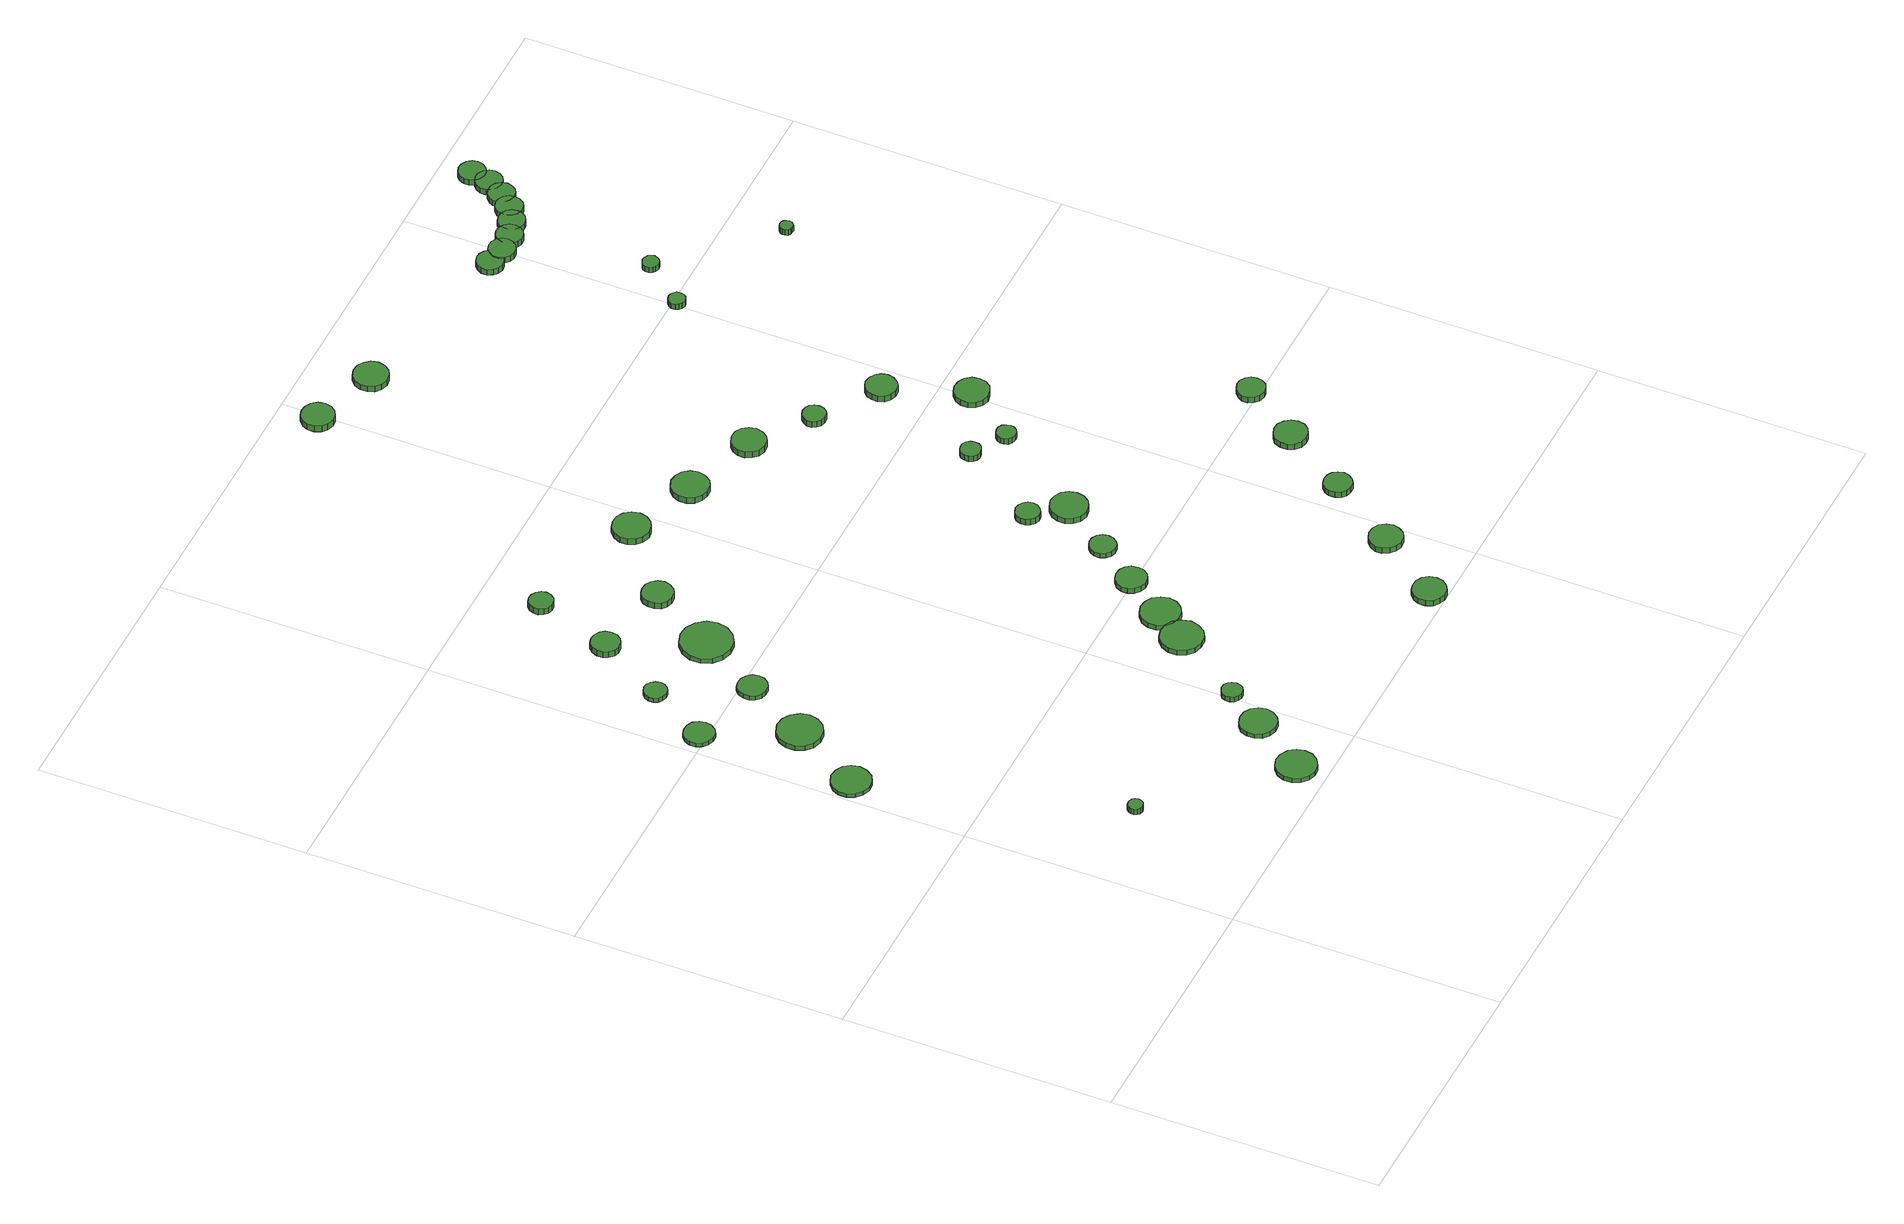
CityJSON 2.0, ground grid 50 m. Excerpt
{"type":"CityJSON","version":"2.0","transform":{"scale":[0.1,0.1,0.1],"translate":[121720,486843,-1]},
"CityObjects":{
"tree1":{"type":"SolitaryVegetationObject","geometry":[{"type":"MultiSurface","lod":"1","boundaries":[[[0,1,2,3,4,5,6,7,8,9,10,11,12,13,14]],[[15,16,17,18,19,20,21,22,23,24,25,26,27,28,29]],[[0,29,28,1]],[[1,28,27,2]],[[2,27,26,3]],[[3,26,25,4]],[[4,25,24,5]],[[5,24,23,6]],[[6,23,22,7]],[[7,22,21,8]],[[8,21,20,9]],[[9,20,19,10]],[[10,19,18,11]],[[11,18,17,12]],[[12,17,16,13]],[[13,16,15,14]],[[14,15,29,0]]]}]},
"tree2":{"type":"SolitaryVegetationObject","geometry":[{"type":"MultiSurface","lod":"1","boundaries":[[[30,31,32,33,34,35,36,37,38,39,40,41,42,43,44]],[[45,46,47,48,49,50,51,52,53,54,55,56,57,58,59]],[[30,59,58,31]],[[31,58,57,32]],[[32,57,56,33]],[[33,56,55,34]],[[34,55,54,35]],[[35,54,53,36]],[[36,53,52,37]],[[37,52,51,38]],[[38,51,50,39]],[[39,50,49,40]],[[40,49,48,41]],[[41,48,47,42]],[[42,47,46,43]],[[43,46,45,44]],[[44,45,59,30]]]}]},
"tree3":{"type":"SolitaryVegetationObject","geometry":[{"type":"MultiSurface","lod":"1","boundaries":[[[60,61,62,63,64,65,66,67,68,69,70,71,72,73,74]],[[75,76,77,78,79,80,81,82,83,84,85,86,87,88,89]],[[60,89,88,61]],[[61,88,87,62]],[[62,87,86,63]],[[63,86,85,64]],[[64,85,84,65]],[[65,84,83,66]],[[66,83,82,67]],[[67,82,81,68]],[[68,81,80,69]],[[69,80,79,70]],[[70,79,78,71]],[[71,78,77,72]],[[72,77,76,73]],[[73,76,75,74]],[[74,75,89,60]]]}]},
"tree4":{"type":"SolitaryVegetationObject","geometry":[{"type":"MultiSurface","lod":"1","boundaries":[[[90,91,92,93,94,95,96,97,98,99,100,101,102,103,104]],[[105,106,107,108,109,110,111,112,113,114,115,116,117,118,119]],[[90,119,118,91]],[[91,118,117,92]],[[92,117,116,93]],[[93,116,115,94]],[[94,115,114,95]],[[95,114,113,96]],[[96,113,112,97]],[[97,112,111,98]],[[98,111,110,99]],[[99,110,109,100]],[[100,109,108,101]],[[101,108,107,102]],[[102,107,106,103]],[[103,106,105,104]],[[104,105,119,90]]]}]},
"tree5":{"type":"SolitaryVegetationObject","geometry":[{"type":"MultiSurface","lod":"1","boundaries":[[[120,121,122,123,124,125,126,127,128,129,130,131,132,133,134]],[[135,136,137,138,139,140,141,142,143,144,145,146,147,148,149]],[[120,149,148,121]],[[121,148,147,122]],[[122,147,146,123]],[[123,146,145,124]],[[124,145,144,125]],[[125,144,143,126]],[[126,143,142,127]],[[127,142,141,128]],[[128,141,140,129]],[[129,140,139,130]],[[130,139,138,131]],[[131,138,137,132]],[[132,137,136,133]],[[133,136,135,134]],[[134,135,149,120]]]}]},
"tree6":{"type":"SolitaryVegetationObject","geometry":[{"type":"MultiSurface","lod":"1","boundaries":[[[150,151,152,153,154,155,156,157,158,159,160,161,162,163,164]],[[165,166,167,168,169,170,171,172,173,174,175,176,177,178,179]],[[150,179,178,151]],[[151,178,177,152]],[[152,177,176,153]],[[153,176,175,154]],[[154,175,174,155]],[[155,174,173,156]],[[156,173,172,157]],[[157,172,171,158]],[[158,171,170,159]],[[159,170,169,160]],[[160,169,168,161]],[[161,168,167,162]],[[162,167,166,163]],[[163,166,165,164]],[[164,165,179,150]]]}]},
"tree7":{"type":"SolitaryVegetationObject","geometry":[{"type":"MultiSurface","lod":"1","boundaries":[[[180,181,182,183,184,185,186,187,188,189,190,191,192,193,194]],[[195,196,197,198,199,200,201,202,203,204,205,206,207,208,209]],[[180,209,208,181]],[[181,208,207,182]],[[182,207,206,183]],[[183,206,205,184]],[[184,205,204,185]],[[185,204,203,186]],[[186,203,202,187]],[[187,202,201,188]],[[188,201,200,189]],[[189,200,199,190]],[[190,199,198,191]],[[191,198,197,192]],[[192,197,196,193]],[[193,196,195,194]],[[194,195,209,180]]]}]},
"tree8":{"type":"SolitaryVegetationObject","geometry":[{"type":"MultiSurface","lod":"1","boundaries":[[[210,211,212,213,214,215,216,217,218,219,220,221,222,223,224]],[[225,226,227,228,229,230,231,232,233,234,235,236,237,238,239]],[[210,239,238,211]],[[211,238,237,212]],[[212,237,236,213]],[[213,236,235,214]],[[214,235,234,215]],[[215,234,233,216]],[[216,233,232,217]],[[217,232,231,218]],[[218,231,230,219]],[[219,230,229,220]],[[220,229,228,221]],[[221,228,227,222]],[[222,227,226,223]],[[223,226,225,224]],[[224,225,239,210]]]}]},
"tree9":{"type":"SolitaryVegetationObject","geometry":[{"type":"MultiSurface","lod":"1","boundaries":[[[240,241,242,243,244,245,246,247,248,249,250,251,252,253,254]],[[255,256,257,258,259,260,261,262,263,264,265,266,267,268,269]],[[240,269,268,241]],[[241,268,267,242]],[[242,267,266,243]],[[243,266,265,244]],[[244,265,264,245]],[[245,264,263,246]],[[246,263,262,247]],[[247,262,261,248]],[[248,261,260,249]],[[249,260,259,250]],[[250,259,258,251]],[[251,258,257,252]],[[252,257,256,253]],[[253,256,255,254]],[[254,255,269,240]]]}]},
"tree10":{"type":"SolitaryVegetationObject","geometry":[{"type":"MultiSurface","lod":"1","boundaries":[[[270,271,272,273,274,275,276,277,278,279,280,281,282,283,284]],[[285,286,287,288,289,290,291,292,293,294,295,296,297,298,299]],[[270,299,298,271]],[[271,298,297,272]],[[272,297,296,273]],[[273,296,295,274]],[[274,295,294,275]],[[275,294,293,276]],[[276,293,292,277]],[[277,292,291,278]],[[278,291,290,279]],[[279,290,289,280]],[[280,289,288,281]],[[281,288,287,282]],[[282,287,286,283]],[[283,286,285,284]],[[284,285,299,270]]]}]},
"tree11":{"type":"SolitaryVegetationObject","geometry":[{"type":"MultiSurface","lod":"1","boundaries":[[[300,301,302,303,304,305,306,307,308,309,310,311,312,313,314]],[[315,316,317,318,319,320,321,322,323,324,325,326,327,328,329]],[[300,329,328,301]],[[301,328,327,302]],[[302,327,326,303]],[[303,326,325,304]],[[304,325,324,305]],[[305,324,323,306]],[[306,323,322,307]],[[307,322,321,308]],[[308,321,320,309]],[[309,320,319,310]],[[310,319,318,311]],[[311,318,317,312]],[[312,317,316,313]],[[313,316,315,314]],[[314,315,329,300]]]}]},
"tree12":{"type":"SolitaryVegetationObject","geometry":[{"type":"MultiSurface","lod":"1","boundaries":[[[330,331,332,333,334,335,336,337,338,339,340,341,342,343,344]],[[345,346,347,348,349,350,351,352,353,354,355,356,357,358,359]],[[330,359,358,331]],[[331,358,357,332]],[[332,357,356,333]],[[333,356,355,334]],[[334,355,354,335]],[[335,354,353,336]],[[336,353,352,337]],[[337,352,351,338]],[[338,351,350,339]],[[339,350,349,340]],[[340,349,348,341]],[[341,348,347,342]],[[342,347,346,343]],[[343,346,345,344]],[[344,345,359,330]]]}]},
"tree13":{"type":"SolitaryVegetationObject","geometry":[{"type":"MultiSurface","lod":"1","boundaries":[[[360,361,362,363,364,365,366,367,368,369,370,371,372,373,374]],[[375,376,377,378,379,380,381,382,383,384,385,386,387,388,389]],[[360,389,388,361]],[[361,388,387,362]],[[362,387,386,363]],[[363,386,385,364]],[[364,385,384,365]],[[365,384,383,366]],[[366,383,382,367]],[[367,382,381,368]],[[368,381,380,369]],[[369,380,379,370]],[[370,379,378,371]],[[371,378,377,372]],[[372,377,376,373]],[[373,376,375,374]],[[374,375,389,360]]]}]},
"tree14":{"type":"SolitaryVegetationObject","geometry":[{"type":"MultiSurface","lod":"1","boundaries":[[[390,391,392,393,394,395,396,397,398,399,400,401,402,403,404]],[[405,406,407,408,409,410,411,412,413,414,415,416,417,418,419]],[[390,419,418,391]],[[391,418,417,392]],[[392,417,416,393]],[[393,416,415,394]],[[394,415,414,395]],[[395,414,413,396]],[[396,413,412,397]],[[397,412,411,398]],[[398,411,410,399]],[[399,410,409,400]],[[400,409,408,401]],[[401,408,407,402]],[[402,407,406,403]],[[403,406,405,404]],[[404,405,419,390]]]}]},
"tree15":{"type":"SolitaryVegetationObject","geometry":[{"type":"MultiSurface","lod":"1","boundaries":[[[420,421,422,423,424,425,426,427,428,429,430,431,432,433,434]],[[435,436,437,438,439,440,441,442,443,444,445,446,447,448,449]],[[420,449,448,421]],[[421,448,447,422]],[[422,447,446,423]],[[423,446,445,424]],[[424,445,444,425]],[[425,444,443,426]],[[426,443,442,427]],[[427,442,441,428]],[[428,441,440,429]],[[429,440,439,430]],[[430,439,438,431]],[[431,438,437,432]],[[432,437,436,433]],[[433,436,435,434]],[[434,435,449,420]]]}]},
"tree16":{"type":"SolitaryVegetationObject","geometry":[{"type":"MultiSurface","lod":"1","boundaries":[[[450,451,452,453,454,455,456,457,458,459,460,461,462,463,464]],[[465,466,467,468,469,470,471,472,473,474,475,476,477,478,479]],[[450,479,478,451]],[[451,478,477,452]],[[452,477,476,453]],[[453,476,475,454]],[[454,475,474,455]],[[455,474,473,456]],[[456,473,472,457]],[[457,472,471,458]],[[458,471,470,459]],[[459,470,469,460]],[[460,469,468,461]],[[461,468,467,462]],[[462,467,466,463]],[[463,466,465,464]],[[464,465,479,450]]]}]},
"tree17":{"type":"SolitaryVegetationObject","geometry":[{"type":"MultiSurface","lod":"1","boundaries":[[[480,481,482,483,484,485,486,487,488,489,490,491,492,493,494]],[[495,496,497,498,499,500,501,502,503,504,505,506,507,508,509]],[[480,509,508,481]],[[481,508,507,482]],[[482,507,506,483]],[[483,506,505,484]],[[484,505,504,485]],[[485,504,503,486]],[[486,503,502,487]],[[487,502,501,488]],[[488,501,500,489]],[[489,500,499,490]],[[490,499,498,491]],[[491,498,497,492]],[[492,497,496,493]],[[493,496,495,494]],[[494,495,509,480]]]}]},
"tree18":{"type":"SolitaryVegetationObject","geometry":[{"type":"MultiSurface","lod":"1","boundaries":[[[510,511,512,513,514,515,516,517,518,519,520,521,522,523,524]],[[525,526,527,528,529,530,531,532,533,534,535,536,537,538,539]],[[510,539,538,511]],[[511,538,537,512]],[[512,537,536,513]],[[513,536,535,514]],[[514,535,534,515]],[[515,534,533,516]],[[516,533,532,517]],[[517,532,531,518]],[[518,531,530,519]],[[519,530,529,520]],[[520,529,528,521]],[[521,528,527,522]],[[522,527,526,523]],[[523,526,525,524]],[[524,525,539,510]]]}]},
"tree19":{"type":"SolitaryVegetationObject","geometry":[{"type":"MultiSurface","lod":"1","boundaries":[[[540,541,542,543,544,545,546,547,548,549,550,551,552,553,554]],[[555,556,557,558,559,560,561,562,563,564,565,566,567,568,569]],[[540,569,568,541]],[[541,568,567,542]],[[542,567,566,543]],[[543,566,565,544]],[[544,565,564,545]],[[545,564,563,546]],[[546,563,562,547]],[[547,562,561,548]],[[548,561,560,549]],[[549,560,559,550]],[[550,559,558,551]],[[551,558,557,552]],[[552,557,556,553]],[[553,556,555,554]],[[554,555,569,540]]]}]},
"tree20":{"type":"SolitaryVegetationObject","geometry":[{"type":"MultiSurface","lod":"1","boundaries":[[[570,571,572,573,574,575,576,577,578,579,580,581,582,583,584]],[[585,586,587,588,589,590,591,592,593,594,595,596,597,598,599]],[[570,599,598,571]],[[571,598,597,572]],[[572,597,596,573]],[[573,596,595,574]],[[574,595,594,575]],[[575,594,593,576]],[[576,593,592,577]],[[577,592,591,578]],[[578,591,590,579]],[[579,590,589,580]],[[580,589,588,581]],[[581,588,587,582]],[[582,587,586,583]],[[583,586,585,584]],[[584,585,599,570]]]}]},
"tree21":{"type":"SolitaryVegetationObject","geometry":[{"type":"MultiSurface","lod":"1","boundaries":[[[600,601,602,603,604,605,606,607,608,609,610,611,612,613,614]],[[615,616,617,618,619,620,621,622,623,624,625,626,627,628,629]],[[600,629,628,601]],[[601,628,627,602]],[[602,627,626,603]],[[603,626,625,604]],[[604,625,624,605]],[[605,624,623,606]],[[606,623,622,607]],[[607,622,621,608]],[[608,621,620,609]],[[609,620,619,610]],[[610,619,618,611]],[[611,618,617,612]],[[612,617,616,613]],[[613,616,615,614]],[[614,615,629,600]]]}]},
"tree22":{"type":"SolitaryVegetationObject","geometry":[{"type":"MultiSurface","lod":"1","boundaries":[[[630,631,632,633,634,635,636,637,638,639,640,641,642,643,644]],[[645,646,647,648,649,650,651,652,653,654,655,656,657,658,659]],[[630,659,658,631]],[[631,658,657,632]],[[632,657,656,633]],[[633,656,655,634]],[[634,655,654,635]],[[635,654,653,636]],[[636,653,652,637]],[[637,652,651,638]],[[638,651,650,639]],[[639,650,649,640]],[[640,649,648,641]],[[641,648,647,642]],[[642,647,646,643]],[[643,646,645,644]],[[644,645,659,630]]]}]},
"tree23":{"type":"SolitaryVegetationObject","geometry":[{"type":"MultiSurface","lod":"1","boundaries":[[[660,661,662,663,664,665,666,667,668,669,670,671,672,673,674]],[[675,676,677,678,679,680,681,682,683,684,685,686,687,688,689]],[[660,689,688,661]],[[661,688,687,662]],[[662,687,686,663]],[[663,686,685,664]],[[664,685,684,665]],[[665,684,683,666]],[[666,683,682,667]],[[667,682,681,668]],[[668,681,680,669]],[[669,680,679,670]],[[670,679,678,671]],[[671,678,677,672]],[[672,677,676,673]],[[673,676,675,674]],[[674,675,689,660]]]}]},
"tree24":{"type":"SolitaryVegetationObject","geometry":[{"type":"MultiSurface","lod":"1","boundaries":[[[690,691,692,693,694,695,696,697,698,699,700,701,702,703,704]],[[705,706,707,708,709,710,711,712,713,714,715,716,717,718,719]],[[690,719,718,691]],[[691,718,717,692]],[[692,717,716,693]],[[693,716,715,694]],[[694,715,714,695]],[[695,714,713,696]],[[696,713,712,697]],[[697,712,711,698]],[[698,711,710,699]],[[699,710,709,700]],[[700,709,708,701]],[[701,708,707,702]],[[702,707,706,703]],[[703,706,705,704]],[[704,705,719,690]]]}]},
"tree25":{"type":"SolitaryVegetationObject","geometry":[{"type":"MultiSurface","lod":"1","boundaries":[[[720,721,722,723,724,725,726,727,728,729,730,731,732,733,734]],[[735,736,737,738,739,740,741,742,743,744,745,746,747,748,749]],[[720,749,748,721]],[[721,748,747,722]],[[722,747,746,723]],[[723,746,745,724]],[[724,745,744,725]],[[725,744,743,726]],[[726,743,742,727]],[[727,742,741,728]],[[728,741,740,729]],[[729,740,739,730]],[[730,739,738,731]],[[731,738,737,732]],[[732,737,736,733]],[[733,736,735,734]],[[734,735,749,720]]]}]},
"tree26":{"type":"SolitaryVegetationObject","geometry":[{"type":"MultiSurface","lod":"1","boundaries":[[[750,751,752,753,754,755,756,757,758,759,760,761,762,763,764]],[[765,766,767,768,769,770,771,772,773,774,775,776,777,778,779]],[[750,779,778,751]],[[751,778,777,752]],[[752,777,776,753]],[[753,776,775,754]],[[754,775,774,755]],[[755,774,773,756]],[[756,773,772,757]],[[757,772,771,758]],[[758,771,770,759]],[[759,770,769,760]],[[760,769,768,761]],[[761,768,767,762]],[[762,767,766,763]],[[763,766,765,764]],[[764,765,779,750]]]}]},
"tree27":{"type":"SolitaryVegetationObject","geometry":[{"type":"MultiSurface","lod":"1","boundaries":[[[780,781,782,783,784,785,786,787,788,789,790,791,792,793,794]],[[795,796,797,798,799,800,801,802,803,804,805,806,807,808,809]],[[780,809,808,781]],[[781,808,807,782]],[[782,807,806,783]],[[783,806,805,784]],[[784,805,804,785]],[[785,804,803,786]],[[786,803,802,787]],[[787,802,801,788]],[[788,801,800,789]],[[789,800,799,790]],[[790,799,798,791]],[[791,798,797,792]],[[792,797,796,793]],[[793,796,795,794]],[[794,795,809,780]]]}]},
"tree28":{"type":"SolitaryVegetationObject","geometry":[{"type":"MultiSurface","lod":"1","boundaries":[[[810,811,812,813,814,815,816,817,818,819,820,821,822,823,824]],[[825,826,827,828,829,830,831,832,833,834,835,836,837,838,839]],[[810,839,838,811]],[[811,838,837,812]],[[812,837,836,813]],[[813,836,835,814]],[[814,835,834,815]],[[815,834,833,816]],[[816,833,832,817]],[[817,832,831,818]],[[818,831,830,819]],[[819,830,829,820]],[[820,829,828,821]],[[821,828,827,822]],[[822,827,826,823]],[[823,826,825,824]],[[824,825,839,810]]]}]},
"tree29":{"type":"SolitaryVegetationObject","geometry":[{"type":"MultiSurface","lod":"1","boundaries":[[[840,841,842,843,844,845,846,847,848,849,850,851,852,853,854]],[[855,856,857,858,859,860,861,862,863,864,865,866,867,868,869]],[[840,869,868,841]],[[841,868,867,842]],[[842,867,866,843]],[[843,866,865,844]],[[844,865,864,845]],[[845,864,863,846]],[[846,863,862,847]],[[847,862,861,848]],[[848,861,860,849]],[[849,860,859,850]],[[850,859,858,851]],[[851,858,857,852]],[[852,857,856,853]],[[853,856,855,854]],[[854,855,869,840]]]}]},
"tree30":{"type":"SolitaryVegetationObject","geometry":[{"type":"MultiSurface","lod":"1","boundaries":[[[870,871,872,873,874,875,876,877,878,879,880,881,882,883,884]],[[885,886,887,888,889,890,891,892,893,894,895,896,897,898,899]],[[870,899,898,871]],[[871,898,897,872]],[[872,897,896,873]],[[873,896,895,874]],[[874,895,894,875]],[[875,894,893,876]],[[876,893,892,877]],[[877,892,891,878]],[[878,891,890,879]],[[879,890,889,880]],[[880,889,888,881]],[[881,888,887,882]],[[882,887,886,883]],[[883,886,885,884]],[[884,885,899,870]]]}]},
"tree31":{"type":"SolitaryVegetationObject","geometry":[{"type":"MultiSurface","lod":"1","boundaries":[[[900,901,902,903,904,905,906,907,908,909,910,911,912,913,914]],[[915,916,917,918,919,920,921,922,923,924,925,926,927,928,929]],[[900,929,928,901]],[[901,928,927,902]],[[902,927,926,903]],[[903,926,925,904]],[[904,925,924,905]],[[905,924,923,906]],[[906,923,922,907]],[[907,922,921,908]],[[908,921,920,909]],[[909,920,919,910]],[[910,919,918,911]],[[911,918,917,912]],[[912,917,916,913]],[[913,916,915,914]],[[914,915,929,900]]]}]},
"tree32":{"type":"SolitaryVegetationObject","geometry":[{"type":"MultiSurface","lod":"1","boundaries":[[[930,931,932,933,934,935,936,937,938,939,940,941,942,943,944]],[[945,946,947,948,949,950,951,952,953,954,955,956,957,958,959]],[[930,959,958,931]],[[931,958,957,932]],[[932,957,956,933]],[[933,956,955,934]],[[934,955,954,935]],[[935,954,953,936]],[[936,953,952,937]],[[937,952,951,938]],[[938,951,950,939]],[[939,950,949,940]],[[940,949,948,941]],[[941,948,947,942]],[[942,947,946,943]],[[943,946,945,944]],[[944,945,959,930]]]}]},
"tree33":{"type":"SolitaryVegetationObject","geometry":[{"type":"MultiSurface","lod":"1","boundaries":[[[960,961,962,963,964,965,966,967,968,969,970,971,972,973,974]],[[975,976,977,978,979,980,981,982,983,984,985,986,987,988,989]],[[960,989,988,961]],[[961,988,987,962]],[[962,987,986,963]],[[963,986,985,964]],[[964,985,984,965]],[[965,984,983,966]],[[966,983,982,967]],[[967,982,981,968]],[[968,981,980,969]],[[969,980,979,970]],[[970,979,978,971]],[[971,978,977,972]],[[972,977,976,973]],[[973,976,975,974]],[[974,975,989,960]]]}]},
"tree34":{"type":"SolitaryVegetationObject","geometry":[{"type":"MultiSurface","lod":"1","boundaries":[[[990,991,992,993,994,995,996,997,998,999,1000,1001,1002,1003,1004]],[[1005,1006,1007,1008,1009,1010,1011,1012,1013,1014,1015,1016,1017,1018,1019]],[[990,1019,1018,991]],[[991,1018,1017,992]],[[992,1017,1016,993]],[[993,1016,1015,994]],[[994,1015,1014,995]],[[995,1014,1013,996]],[[996,1013,1012,997]],[[997,1012,1011,998]],[[998,1011,1010,999]],[[999,1010,1009,1000]],[[1000,1009,1008,1001]],[[1001,1008,1007,1002]],[[1002,1007,1006,1003]],[[1003,1006,1005,1004]],[[1004,1005,1019,990]]]}]},
"tree35":{"type":"SolitaryVegetationObject","geometry":[{"type":"MultiSurface","lod":"1","boundaries":[[[1020,1021,1022,1023,1024,1025,1026,1027,1028,1029,1030,1031,1032,1033,1034]],[[1035,1036,1037,1038,1039,1040,1041,1042,1043,1044,1045,1046,1047,1048,1049]],[[1020,1049,1048,1021]],[[1021,1048,1047,1022]],[[1022,1047,1046,1023]],[[1023,1046,1045,1024]],[[1024,1045,1044,1025]],[[1025,1044,1043,1026]],[[1026,1043,1042,1027]],[[1027,1042,1041,1028]],[[1028,1041,1040,1029]],[[1029,1040,1039,1030]],[[1030,1039,1038,1031]],[[1031,1038,1037,1032]],[[1032,1037,1036,1033]],[[1033,1036,1035,1034]],[[1034,1035,1049,1020]]]}]},
"tree36":{"type":"SolitaryVegetationObject","geometry":[{"type":"MultiSurface","lod":"1","boundaries":[[[1050,1051,1052,1053,1054,1055,1056,1057,1058,1059,1060,1061,1062,1063,1064]],[[1065,1066,1067,1068,1069,1070,1071,1072,1073,1074,1075,1076,1077,1078,1079]],[[1050,1079,1078,1051]],[[1051,1078,1077,1052]],[[1052,1077,1076,1053]],[[1053,1076,1075,1054]],[[1054,1075,1074,1055]],[[1055,1074,1073,1056]],[[1056,1073,1072,1057]],[[1057,1072,1071,1058]],[[1058,1071,1070,1059]],[[1059,1070,1069,1060]],[[1060,1069,1068,1061]],[[1061,1068,1067,1062]],[[1062,1067,1066,1063]],[[1063,1066,1065,1064]],[[1064,1065,1079,1050]]]}]},
"tree37":{"type":"SolitaryVegetationObject","geometry":[{"type":"MultiSurface","lod":"1","boundaries":[[[1080,1081,1082,1083,1084,1085,1086,1087,1088,1089,1090,1091,1092,1093,1094]],[[1095,1096,1097,1098,1099,1100,1101,1102,1103,1104,1105,1106,1107,1108,1109]],[[1080,1109,1108,1081]],[[1081,1108,1107,1082]],[[1082,1107,1106,1083]],[[1083,1106,1105,1084]],[[1084,1105,1104,1085]],[[1085,1104,1103,1086]],[[1086,1103,1102,1087]],[[1087,1102,1101,1088]],[[1088,1101,1100,1089]],[[1089,1100,1099,1090]],[[1090,1099,1098,1091]],[[1091,1098,1097,1092]],[[1092,1097,1096,1093]],[[1093,1096,1095,1094]],[[1094,1095,1109,1080]]]}]},
"tree38":{"type":"SolitaryVegetationObject","geometry":[{"type":"MultiSurface","lod":"1","boundaries":[[[1110,1111,1112,1113,1114,1115,1116,1117,1118,1119,1120,1121,1122,1123,1124]],[[1125,1126,1127,1128,1129,1130,1131,1132,1133,1134,1135,1136,1137,1138,1139]],[[1110,1139,1138,1111]],[[1111,1138,1137,1112]],[[1112,1137,1136,1113]],[[1113,1136,1135,1114]],[[1114,1135,1134,1115]],[[1115,1134,1133,1116]],[[1116,1133,1132,1117]],[[1117,1132,1131,1118]],[[1118,1131,1130,1119]],[[1119,1130,1129,1120]],[[1120,1129,1128,1121]],[[1121,1128,1127,1122]],[[1122,1127,1126,1123]],[[1123,1126,1125,1124]],[[1124,1125,1139,1110]]]}]},
"tree39":{"type":"SolitaryVegetationObject","geometry":[{"type":"MultiSurface","lod":"1","boundaries":[[[1140,1141,1142,1143,1144,1145,1146,1147,1148,1149,1150,1151,1152,1153,1154]],[[1155,1156,1157,1158,1159,1160,1161,1162,1163,1164,1165,1166,1167,1168,1169]],[[1140,1169,1168,1141]],[[1141,1168,1167,1142]],[[1142,1167,1166,1143]],[[1143,1166,1165,1144]],[[1144,1165,1164,1145]],[[1145,1164,1163,1146]],[[1146,1163,1162,1147]],[[1147,1162,1161,1148]],[[1148,1161,1160,1149]],[[1149,1160,1159,1150]],[[1150,1159,1158,1151]],[[1151,1158,1157,1152]],[[1152,1157,1156,1153]],[[1153,1156,1155,1154]],[[1154,1155,1169,1140]]]}]},
"tree40":{"type":"SolitaryVegetationObject","geometry":[{"type":"MultiSurface","lod":"1","boundaries":[[[1170,1171,1172,1173,1174,1175,1176,1177,1178,1179,1180,1181,1182,1183,1184]],[[1185,1186,1187,1188,1189,1190,1191,1192,1193,1194,1195,1196,1197,1198,1199]],[[1170,1199,1198,1171]],[[1171,1198,1197,1172]],[[1172,1197,1196,1173]],[[1173,1196,1195,1174]],[[1174,1195,1194,1175]],[[1175,1194,1193,1176]],[[1176,1193,1192,1177]],[[1177,1192,1191,1178]],[[1178,1191,1190,1179]],[[1179,1190,1189,1180]],[[1180,1189,1188,1181]],[[1181,1188,1187,1182]],[[1182,1187,1186,1183]],[[1183,1186,1185,1184]],[[1184,1185,1199,1170]]]}]},
"tree41":{"type":"SolitaryVegetationObject","geometry":[{"type":"MultiSurface","lod":"1","boundaries":[[[1200,1201,1202,1203,1204,1205,1206,1207,1208,1209,1210,1211,1212,1213,1214]],[[1215,1216,1217,1218,1219,1220,1221,1222,1223,1224,1225,1226,1227,1228,1229]],[[1200,1229,1228,1201]],[[1201,1228,1227,1202]],[[1202,1227,1226,1203]],[[1203,1226,1225,1204]],[[1204,1225,1224,1205]],[[1205,1224,1223,1206]],[[1206,1223,1222,1207]],[[1207,1222,1221,1208]],[[1208,1221,1220,1209]],[[1209,1220,1219,1210]],[[1210,1219,1218,1211]],[[1211,1218,1217,1212]],[[1212,1217,1216,1213]],[[1213,1216,1215,1214]],[[1214,1215,1229,1200]]]}]},
"tree42":{"type":"SolitaryVegetationObject","geometry":[{"type":"MultiSurface","lod":"1","boundaries":[[[1230,1231,1232,1233,1234,1235,1236,1237,1238,1239,1240,1241,1242,1243,1244]],[[1245,1246,1247,1248,1249,1250,1251,1252,1253,1254,1255,1256,1257,1258,1259]],[[1230,1259,1258,1231]],[[1231,1258,1257,1232]],[[1232,1257,1256,1233]],[[1233,1256,1255,1234]],[[1234,1255,1254,1235]],[[1235,1254,1253,1236]],[[1236,1253,1252,1237]],[[1237,1252,1251,1238]],[[1238,1251,1250,1239]],[[1239,1250,1249,1240]],[[1240,1249,1248,1241]],[[1241,1248,1247,1242]],[[1242,1247,1246,1243]],[[1243,1246,1245,1244]],[[1244,1245,1259,1230]]]}]},
"tree43":{"type":"SolitaryVegetationObject","geometry":[{"type":"MultiSurface","lod":"1","boundaries":[[[1260,1261,1262,1263,1264,1265,1266,1267,1268,1269,1270,1271,1272,1273,1274]],[[1275,1276,1277,1278,1279,1280,1281,1282,1283,1284,1285,1286,1287,1288,1289]],[[1260,1289,1288,1261]],[[1261,1288,1287,1262]],[[1262,1287,1286,1263]],[[1263,1286,1285,1264]],[[1264,1285,1284,1265]],[[1265,1284,1283,1266]],[[1266,1283,1282,1267]],[[1267,1282,1281,1268]],[[1268,1281,1280,1269]],[[1269,1280,1279,1270]],[[1270,1279,1278,1271]],[[1271,1278,1277,1272]],[[1272,1277,1276,1273]],[[1273,1276,1275,1274]],[[1274,1275,1289,1260]]]}]},
"tree44":{"type":"SolitaryVegetationObject","geometry":[{"type":"MultiSurface","lod":"1","boundaries":[[[1290,1291,1292,1293,1294,1295,1296,1297,1298,1299,1300,1301,1302,1303,1304]],[[1305,1306,1307,1308,1309,1310,1311,1312,1313,1314,1315,1316,1317,1318,1319]],[[1290,1319,1318,1291]],[[1291,1318,1317,1292]],[[1292,1317,1316,1293]],[[1293,1316,1315,1294]],[[1294,1315,1314,1295]],[[1295,1314,1313,1296]],[[1296,1313,1312,1297]],[[1297,1312,1311,1298]],[[1298,1311,1310,1299]],[[1299,1310,1309,1300]],[[1300,1309,1308,1301]],[[1301,1308,1307,1302]],[[1302,1307,1306,1303]],[[1303,1306,1305,1304]],[[1304,1305,1319,1290]]]}]},
"tree45":{"type":"SolitaryVegetationObject","geometry":[{"type":"MultiSurface","lod":"1","boundaries":[[[1320,1321,1322,1323,1324,1325,1326,1327,1328,1329,1330,1331,1332,1333,1334]],[[1335,1336,1337,1338,1339,1340,1341,1342,1343,1344,1345,1346,1347,1348,1349]],[[1320,1349,1348,1321]],[[1321,1348,1347,1322]],[[1322,1347,1346,1323]],[[1323,1346,1345,1324]],[[1324,1345,1344,1325]],[[1325,1344,1343,1326]],[[1326,1343,1342,1327]],[[1327,1342,1341,1328]],[[1328,1341,1340,1329]],[[1329,1340,1339,1330]],[[1330,1339,1338,1331]],[[1331,1338,1337,1332]],[[1332,1337,1336,1333]],[[1333,1336,1335,1334]],[[1334,1335,1349,1320]]]}]}
},
"vertices":[
[193,262,21],[191,268,21],[188,272,21],[183,275,21],[178,275,21],[172,274,21],[168,270,21],[166,265,21],[166,259,21],[168,254,21],[172,250,21],[178,248,21],[183,249,21],[188,252,21],[191,257,21],[191,257,9],[188,252,9],[183,249,9],[178,248,9],[172,250,9],[168,254,9],[166,259,9],[166,265,9],[168,270,9],[172,274,9],[178,275,9],[183,275,9],[188,272,9],[191,268,9],[193,262,9],
[76,729,15],[73,744,15],[64,756,15],[51,763,15],[36,765,15],[22,760,15],[11,750,15],[5,737,15],[5,722,15],[11,708,15],[22,698,15],[36,693,15],[51,695,15],[64,702,15],[73,715,15],[73,715,7],[64,702,7],[51,695,7],[36,693,7],[22,698,7],[11,708,7],[5,722,7],[5,737,7],[11,750,7],[22,760,7],[36,765,7],[51,763,7],[64,756,7],[73,744,7],[76,729,7],
[68,1013,15],[66,1024,15],[59,1034,15],[49,1039,15],[38,1040,15],[26,1037,15],[18,1029,15],[13,1019,15],[13,1007,15],[18,997,15],[26,989,15],[38,985,15],[49,986,15],[59,992,15],[66,1002,15],[66,1002,7],[59,992,7],[49,986,7],[38,985,7],[26,989,7],[18,997,7],[13,1007,7],[13,1019,7],[18,1029,7],[26,1037,7],[38,1040,7],[49,1039,7],[59,1034,7],[66,1024,7],[68,1013,7],
[156,859,17],[152,875,17],[142,889,17],[128,898,17],[111,900,17],[94,894,17],[82,883,17],[75,867,17],[75,850,17],[82,835,17],[94,823,17],[111,818,17],[128,820,17],[142,828,17],[152,842,17],[152,842,7],[142,828,7],[128,820,7],[111,818,7],[94,823,7],[82,835,7],[75,850,7],[75,867,7],[82,883,7],[94,894,7],[111,900,7],[128,898,7],[142,889,7],[152,875,7],[156,859,7],
[425,57,15],[422,72,15],[413,84,15],[399,92,15],[384,94,15],[370,89,15],[358,79,15],[352,65,15],[352,49,15],[358,35,15],[370,25,15],[384,20,15],[399,22,15],[413,30,15],[422,42,15],[422,42,6],[413,30,6],[399,22,6],[384,20,6],[370,25,6],[358,35,6],[352,49,6],[352,65,6],[358,79,6],[370,89,6],[384,94,6],[399,92,6],[413,84,6],[422,72,6],[425,57,6],
[127,1124,15],[125,1132,15],[120,1139,15],[112,1144,15],[104,1145,15],[95,1142,15],[89,1136,15],[85,1128,15],[85,1119,15],[89,1111,15],[95,1106,15],[104,1103,15],[112,1104,15],[120,1108,15],[125,1115,15],[125,1115,6],[120,1108,6],[112,1104,6],[104,1103,6],[95,1106,6],[89,1111,6],[85,1119,6],[85,1128,6],[89,1136,6],[95,1142,6],[104,1145,6],[112,1144,6],[120,1139,6],[125,1132,6],[127,1124,6],
[211,978,15],[209,990,15],[202,998,15],[192,1004,15],[181,1005,15],[170,1002,15],[162,994,15],[158,984,15],[158,973,15],[162,963,15],[170,955,15],[181,952,15],[192,953,15],[202,958,15],[209,968,15],[209,968,6],[202,958,6],[192,953,6],[181,952,6],[170,955,6],[162,963,6],[158,973,6],[158,984,6],[162,994,6],[170,1002,6],[181,1005,6],[192,1004,6],[202,998,6],[209,990,6],[211,978,6],
[492,160,15],[489,174,15],[481,185,15],[469,192,15],[455,193,15],[442,189,15],[431,180,15],[426,167,15],[426,153,15],[431,140,15],[442,131,15],[455,127,15],[469,128,15],[481,135,15],[489,146,15],[489,146,6],[481,135,6],[469,128,6],[455,127,6],[442,131,6],[431,140,6],[426,153,6],[426,167,6],[431,180,6],[442,189,6],[455,193,6],[469,192,6],[481,185,6],[489,174,6],[492,160,6],
[202,1249,19],[200,1260,19],[194,1268,19],[184,1274,19],[173,1275,19],[163,1272,19],[155,1264,19],[151,1254,19],[151,1243,19],[155,1234,19],[163,1226,19],[173,1223,19],[184,1224,19],[194,1230,19],[200,1238,19],[200,1238,6],[194,1230,6],[184,1224,6],[173,1223,6],[163,1226,6],[155,1234,6],[151,1243,6],[151,1254,6],[155,1264,6],[163,1272,6],[173,1275,6],[184,1274,6],[194,1268,6],[200,1260,6],[202,1249,6],
[528,232,17],[526,240,17],[522,246,17],[515,250,17],[507,251,17],[500,248,17],[494,243,17],[491,236,17],[491,228,17],[494,221,17],[500,216,17],[507,213,17],[515,214,17],[522,218,17],[526,224,17],[526,224,6],[522,218,6],[515,214,6],[507,213,6],[500,216,6],[494,221,6],[491,228,6],[491,236,6],[494,243,6],[500,248,6],[507,251,6],[515,250,6],[522,246,6],[526,240,6],[528,232,6],
[301,1096,16],[297,1115,16],[285,1131,16],[268,1141,16],[249,1143,16],[230,1137,16],[215,1124,16],[207,1106,16],[207,1086,16],[215,1068,16],[230,1055,16],[249,1049,16],[268,1051,16],[285,1061,16],[297,1077,16],[297,1077,6],[285,1061,6],[268,1051,6],[249,1049,6],[230,1055,6],[215,1068,6],[207,1086,6],[207,1106,6],[215,1124,6],[230,1137,6],[249,1143,6],[268,1141,6],[285,1131,6],[297,1115,6],[301,1096,6],
[244,1390,22],[242,1399,22],[236,1406,22],[228,1411,22],[219,1412,22],[210,1409,22],[204,1403,22],[200,1395,22],[200,1385,22],[204,1377,22],[210,1371,22],[219,1368,22],[228,1369,22],[236,1373,22],[242,1381,22],[242,1381,9],[236,1373,9],[228,1369,9],[219,1368,9],[210,1371,9],[204,1377,9],[200,1385,9],[200,1395,9],[204,1403,9],[210,1409,9],[219,1412,9],[228,1411,9],[236,1406,9],[242,1399,9],[244,1390,9],
[353,1219,20],[350,1231,20],[343,1240,20],[333,1246,20],[321,1247,20],[310,1244,20],[301,1236,20],[297,1225,20],[297,1213,20],[301,1202,20],[310,1195,20],[321,1191,20],[333,1192,20],[343,1198,20],[350,1208,20],[350,1208,7],[343,1198,7],[333,1192,7],[321,1191,7],[310,1195,7],[301,1202,7],[297,1213,7],[297,1225,7],[301,1236,7],[310,1244,7],[321,1247,7],[333,1246,7],[343,1240,7],[350,1231,7],[353,1219,7],
[637,366,16],[633,382,16],[624,395,16],[610,403,16],[594,404,16],[579,400,16],[567,389,16],[560,374,16],[560,358,16],[567,343,16],[579,332,16],[594,328,16],[610,329,16],[624,337,16],[633,350,16],[633,350,6],[624,337,6],[610,329,6],[594,328,6],[579,332,6],[567,343,6],[560,358,6],[560,374,6],[567,389,6],[579,400,6],[594,404,6],[610,403,6],[624,395,6],[633,382,6],[637,366,6],
[674,424,16],[671,438,16],[662,451,16],[649,458,16],[634,460,16],[620,455,16],[608,445,16],[602,431,16],[602,416,16],[608,402,16],[620,392,16],[634,388,16],[649,389,16],[662,397,16],[671,409,16],[671,409,6],[662,397,6],[649,389,6],[634,388,6],[620,392,6],[608,402,6],[602,416,6],[602,431,6],[608,445,6],[620,455,6],[634,460,6],[649,458,6],[662,451,6],[671,438,6],[674,424,6],
[721,503,17],[719,515,17],[712,524,17],[702,530,17],[690,531,17],[679,528,17],[670,520,17],[665,509,17],[665,498,17],[670,487,17],[679,479,17],[690,475,17],[702,477,17],[712,482,17],[719,492,17],[719,492,6],[712,482,6],[702,477,6],[690,475,6],[679,479,6],[670,487,6],[665,498,6],[665,509,6],[670,520,6],[679,528,6],[690,531,6],[702,530,6],[712,524,6],[719,515,6],[721,503,6],
[492,1328,19],[489,1342,19],[480,1354,19],[468,1361,19],[454,1362,19],[440,1358,19],[430,1348,19],[424,1335,19],[424,1321,19],[430,1308,19],[440,1299,19],[454,1294,19],[468,1296,19],[480,1303,19],[489,1314,19],[489,1314,6],[480,1303,6],[468,1296,6],[454,1294,6],[440,1299,6],[430,1308,6],[424,1321,6],[424,1335,6],[430,1348,6],[440,1358,6],[454,1362,6],[468,1361,6],[480,1354,6],[489,1342,6],[492,1328,6],
[905,30,19],[903,43,19],[895,53,19],[884,59,19],[872,60,19],[860,57,19],[850,48,19],[845,37,19],[845,24,19],[850,12,19],[860,4,19],[872,0,19],[884,1,19],[895,8,19],[903,18,19],[903,18,7],[895,8,7],[884,1,7],[872,0,7],[860,4,7],[850,12,7],[845,24,7],[845,37,7],[850,48,7],[860,57,7],[872,60,7],[884,59,7],[895,53,7],[903,43,7],[905,30,7],
[773,582,16],[771,592,16],[765,600,16],[757,605,16],[747,606,16],[737,603,16],[730,596,16],[726,587,16],[726,577,16],[730,568,16],[737,561,16],[747,558,16],[757,559,16],[765,564,16],[771,572,16],[771,572,6],[765,564,6],[757,559,6],[747,558,6],[737,561,6],[730,568,6],[726,577,6],[726,587,6],[730,596,6],[737,603,6],[747,606,6],[757,605,6],[765,600,6],[771,592,6],[773,582,6],
[628,1281,17],[625,1295,17],[617,1306,17],[604,1313,17],[590,1315,17],[577,1310,17],[566,1301,17],[560,1288,17],[560,1273,17],[566,1260,17],[577,1251,17],[590,1247,17],[604,1248,17],[617,1255,17],[625,1267,17],[625,1267,5],[617,1255,5],[604,1248,5],[590,1247,5],[577,1251,5],[566,1260,5],[560,1273,5],[560,1288,5],[566,1301,5],[577,1310,5],[590,1315,5],[604,1313,5],[617,1306,5],[625,1295,5],[628,1281,5],
[791,731,19],[789,740,19],[784,747,19],[776,752,19],[767,753,19],[758,750,19],[751,744,19],[748,735,19],[748,726,19],[751,718,19],[758,712,19],[767,709,19],[776,710,19],[784,715,19],[789,722,19],[789,722,6],[784,715,6],[776,710,6],[767,709,6],[758,712,6],[751,718,6],[748,726,6],[748,735,6],[751,744,6],[758,750,6],[767,753,6],[776,752,6],[784,747,6],[789,740,6],[791,731,6],
[993,151,20],[990,163,20],[983,174,20],[972,180,20],[959,181,20],[947,177,20],[938,169,20],[932,157,20],[932,145,20],[938,133,20],[947,125,20],[959,121,20],[972,122,20],[983,128,20],[990,139,20],[990,139,8],[983,128,8],[972,122,8],[959,121,8],[947,125,8],[938,133,8],[932,145,8],[932,157,8],[938,169,8],[947,177,8],[959,181,8],[972,180,8],[983,174,8],[990,163,8],[993,151,8],
[847,674,17],[844,688,17],[836,699,17],[824,706,17],[810,708,17],[796,703,17],[786,694,17],[780,681,17],[780,667,17],[786,654,17],[796,644,17],[810,640,17],[824,642,17],[836,649,17],[844,660,17],[844,660,5],[836,649,5],[824,642,5],[810,640,5],[796,644,5],[786,654,5],[780,667,5],[780,681,5],[786,694,5],[796,703,5],[810,708,5],[824,706,5],[836,699,5],[844,688,5],[847,674,5],
[515,1926,23],[513,1938,23],[505,1948,23],[494,1954,23],[482,1955,23],[470,1952,23],[461,1943,23],[456,1932,23],[456,1919,23],[461,1908,23],[470,1900,23],[482,1896,23],[494,1897,23],[505,1903,23],[513,1913,23],[513,1913,10],[505,1903,10],[494,1897,10],[482,1896,10],[470,1900,10],[461,1908,10],[456,1919,10],[456,1932,10],[461,1943,10],[470,1952,10],[482,1955,10],[494,1954,10],[505,1948,10],[513,1938,10],[515,1926,10],
[765,1235,19],[762,1248,19],[755,1258,19],[744,1265,19],[731,1266,19],[718,1262,19],[709,1254,19],[703,1242,19],[703,1229,19],[709,1217,19],[718,1208,19],[731,1204,19],[744,1205,19],[755,1212,19],[762,1222,19],[762,1222,6],[755,1212,6],[744,1205,6],[731,1204,6],[718,1208,6],[709,1217,6],[703,1229,6],[703,1242,6],[709,1254,6],[718,1262,6],[731,1266,6],[744,1265,6],[755,1258,6],[762,1248,6],[765,1235,6],
[885,882,22],[884,889,22],[879,896,22],[872,900,22],[864,900,22],[857,898,22],[851,893,22],[848,885,22],[848,878,22],[851,870,22],[857,865,22],[864,863,22],[872,864,22],[879,868,22],[884,874,22],[884,874,10],[879,868,10],[872,864,10],[864,863,10],[857,865,10],[851,870,10],[848,878,10],[848,885,10],[851,893,10],[857,898,10],[864,900,10],[872,900,10],[879,896,10],[884,889,10],[885,882,10],
[1077,281,20],[1074,291,20],[1068,300,20],[1059,305,20],[1048,306,20],[1038,303,20],[1030,296,20],[1026,286,20],[1026,275,20],[1030,265,20],[1038,258,20],[1048,255,20],[1059,256,20],[1068,262,20],[1074,270,20],[1074,270,8],[1068,262,8],[1059,256,8],[1048,255,8],[1038,258,8],[1030,265,8],[1026,275,8],[1026,286,8],[1030,296,8],[1038,303,8],[1048,306,8],[1059,305,8],[1068,300,8],[1074,291,8],[1077,281,8],
[647,1886,22],[644,1899,22],[636,1909,22],[625,1916,22],[612,1917,22],[599,1913,22],[589,1904,22],[584,1892,22],[584,1879,22],[589,1867,22],[599,1858,22],[612,1854,22],[625,1856,22],[636,1862,22],[644,1873,22],[644,1873,10],[636,1862,10],[625,1856,10],[612,1854,10],[599,1858,10],[589,1867,10],[584,1879,10],[584,1892,10],[589,1904,10],[599,1913,10],[612,1917,10],[625,1916,10],[636,1909,10],[644,1899,10],[647,1886,10],
[949,844,21],[947,852,21],[943,858,21],[936,862,21],[929,862,21],[922,860,21],[916,855,21],[913,848,21],[913,841,21],[916,834,21],[922,829,21],[929,827,21],[936,827,21],[943,831,21],[947,837,21],[947,837,9],[943,831,9],[936,827,9],[929,827,9],[922,829,9],[916,834,9],[913,841,9],[913,848,9],[916,855,9],[922,860,9],[929,862,9],[936,862,9],[943,858,9],[947,852,9],[949,844,9],
[858,1160,22],[856,1169,22],[851,1176,22],[844,1180,22],[835,1181,22],[826,1178,22],[820,1172,22],[816,1164,22],[816,1155,22],[820,1148,22],[826,1142,22],[835,1139,22],[844,1140,22],[851,1144,22],[856,1151,22],[856,1151,9],[851,1144,9],[844,1140,9],[835,1139,9],[826,1142,9],[820,1148,9],[816,1155,9],[816,1164,9],[820,1172,9],[826,1178,9],[835,1181,9],[844,1180,9],[851,1176,9],[856,1169,9],[858,1160,9],
[1161,405,20],[1159,417,20],[1151,427,20],[1140,434,20],[1128,435,20],[1116,431,20],[1106,423,20],[1101,411,20],[1101,398,20],[1106,387,20],[1116,378,20],[1128,375,20],[1140,376,20],[1151,382,20],[1159,392,20],[1159,392,8],[1151,382,8],[1140,376,8],[1128,375,8],[1116,378,8],[1106,387,8],[1101,398,8],[1101,411,8],[1106,423,8],[1116,431,8],[1128,435,8],[1140,434,8],[1151,427,8],[1159,417,8],[1161,405,8],
[970,1082,29],[967,1094,29],[960,1103,29],[950,1109,29],[938,1111,29],[927,1107,29],[918,1099,29],[914,1088,29],[914,1077,29],[918,1066,29],[927,1058,29],[938,1054,29],[950,1055,29],[960,1061,29],[967,1071,29],[967,1071,16],[960,1061,16],[950,1055,16],[938,1054,16],[927,1058,16],[918,1066,16],[914,1077,16],[914,1088,16],[918,1099,16],[927,1107,16],[938,1111,16],[950,1109,16],[960,1103,16],[967,1094,16],[970,1082,16],
[1028,939,26],[1026,951,26],[1018,962,26],[1006,968,26],[994,970,26],[981,966,26],[971,957,26],[966,945,26],[966,932,26],[971,920,26],[981,911,26],[994,907,26],[1006,909,26],[1018,915,26],[1026,926,26],[1026,926,14],[1018,915,14],[1006,909,14],[994,907,14],[981,911,14],[971,920,14],[966,932,14],[966,945,14],[971,957,14],[981,966,14],[994,970,14],[1006,968,14],[1018,962,14],[1026,951,14],[1028,939,14],
[1230,512,20],[1228,523,20],[1222,531,20],[1212,537,20],[1202,538,20],[1192,534,20],[1184,527,20],[1179,518,20],[1179,507,20],[1184,497,20],[1192,490,20],[1202,487,20],[1212,488,20],[1222,493,20],[1228,502,20],[1228,502,8],[1222,493,8],[1212,488,8],[1202,487,8],[1192,490,8],[1184,497,8],[1179,507,8],[1179,518,8],[1184,527,8],[1192,534,8],[1202,538,8],[1212,537,8],[1222,531,8],[1228,523,8],[1230,512,8],
[1016,1490,22],[1015,1497,22],[1011,1502,22],[1006,1505,22],[1000,1506,22],[994,1504,22],[989,1499,22],[986,1494,22],[986,1487,22],[989,1482,22],[994,1477,22],[1000,1475,22],[1006,1476,22],[1011,1479,22],[1015,1484,22],[1015,1484,10],[1011,1479,10],[1006,1476,10],[1000,1475,10],[994,1477,10],[989,1482,10],[986,1487,10],[986,1494,10],[989,1499,10],[994,1504,10],[1000,1506,10],[1006,1505,10],[1011,1502,10],[1015,1497,10],[1016,1490,10],
[979,1818,24],[977,1828,24],[971,1836,24],[962,1841,24],[952,1842,24],[942,1839,24],[935,1832,24],[930,1823,24],[930,1813,24],[935,1803,24],[942,1797,24],[952,1793,24],[962,1795,24],[971,1800,24],[977,1808,24],[977,1808,12],[971,1800,12],[962,1795,12],[952,1793,12],[942,1797,12],[935,1803,12],[930,1813,12],[930,1823,12],[935,1832,12],[942,1839,12],[952,1842,12],[962,1841,12],[971,1836,12],[977,1828,12],[979,1818,12],
[1013,1811,26],[1011,1821,26],[1005,1829,26],[996,1834,26],[986,1835,26],[976,1832,26],[969,1825,26],[964,1816,26],[964,1806,26],[969,1797,26],[976,1790,26],[986,1787,26],[996,1788,26],[1005,1793,26],[1011,1801,26],[1011,1801,13],[1005,1793,13],[996,1788,13],[986,1787,13],[976,1790,13],[969,1797,13],[964,1806,13],[964,1816,13],[969,1825,13],[976,1832,13],[986,1835,13],[996,1834,13],[1005,1829,13],[1011,1821,13],[1013,1811,13],
[1080,1568,24],[1078,1574,24],[1075,1579,24],[1069,1582,24],[1063,1583,24],[1057,1581,24],[1052,1577,24],[1049,1571,24],[1049,1565,24],[1052,1559,24],[1057,1555,24],[1063,1553,24],[1069,1553,24],[1075,1557,24],[1078,1562,24],[1078,1562,12],[1075,1557,12],[1069,1553,12],[1063,1553,12],[1057,1555,12],[1052,1559,12],[1049,1565,12],[1049,1571,12],[1052,1577,12],[1057,1581,12],[1063,1583,12],[1069,1582,12],[1075,1579,12],[1078,1574,12],[1080,1568,12],
[1050,1814,26],[1048,1824,26],[1042,1832,26],[1033,1837,26],[1023,1838,26],[1014,1835,26],[1006,1828,26],[1002,1819,26],[1002,1809,26],[1006,1800,26],[1014,1793,26],[1023,1790,26],[1033,1791,26],[1042,1796,26],[1048,1804,26],[1048,1804,13],[1042,1796,13],[1033,1791,13],[1023,1790,13],[1014,1793,13],[1006,1800,13],[1002,1809,13],[1002,1819,13],[1006,1828,13],[1014,1835,13],[1023,1838,13],[1033,1837,13],[1042,1832,13],[1048,1824,13],[1050,1814,13],
[1084,1825,26],[1082,1835,26],[1076,1843,26],[1067,1848,26],[1057,1849,26],[1047,1846,26],[1039,1839,26],[1035,1830,26],[1035,1820,26],[1039,1811,26],[1047,1804,26],[1057,1801,26],[1067,1802,26],[1076,1807,26],[1082,1815,26],[1082,1815,14],[1076,1807,14],[1067,1802,14],[1057,1801,14],[1047,1804,14],[1039,1811,14],[1035,1820,14],[1035,1830,14],[1039,1839,14],[1047,1846,14],[1057,1849,14],[1067,1848,14],[1076,1843,14],[1082,1835,14],[1084,1825,14],
[1236,1388,42],[1235,1393,42],[1232,1397,42],[1228,1399,42],[1223,1400,42],[1218,1398,42],[1214,1395,42],[1212,1390,42],[1212,1385,42],[1214,1380,42],[1218,1377,42],[1223,1376,42],[1228,1376,42],[1232,1379,42],[1235,1383,42],[1235,1383,30],[1232,1379,30],[1228,1376,30],[1223,1376,30],[1218,1377,30],[1214,1380,30],[1212,1385,30],[1212,1390,30],[1214,1395,30],[1218,1398,30],[1223,1400,30],[1228,1399,30],[1232,1397,30],[1235,1393,30],[1236,1388,30],
[1114,1844,26],[1112,1854,26],[1106,1862,26],[1097,1867,26],[1087,1868,26],[1077,1865,26],[1070,1858,26],[1066,1849,26],[1066,1839,26],[1070,1829,26],[1077,1822,26],[1087,1819,26],[1097,1820,26],[1106,1825,26],[1112,1834,26],[1112,1834,14],[1106,1825,14],[1097,1820,14],[1087,1819,14],[1077,1822,14],[1070,1829,14],[1066,1839,14],[1066,1849,14],[1070,1858,14],[1077,1865,14],[1087,1868,14],[1097,1867,14],[1106,1862,14],[1112,1854,14],[1114,1844,14],
[1139,1869,26],[1136,1879,26],[1131,1887,26],[1122,1892,26],[1111,1893,26],[1102,1890,26],[1094,1883,26],[1090,1874,26],[1090,1864,26],[1094,1855,26],[1102,1848,26],[1111,1845,26],[1122,1846,26],[1131,1851,26],[1136,1859,26],[1136,1859,14],[1131,1851,14],[1122,1846,14],[1111,1845,14],[1102,1848,14],[1094,1855,14],[1090,1864,14],[1090,1874,14],[1094,1883,14],[1102,1890,14],[1111,1893,14],[1122,1892,14],[1131,1887,14],[1136,1879,14],[1139,1869,14],
[1158,1901,26],[1156,1911,26],[1150,1919,26],[1141,1925,26],[1131,1926,26],[1121,1922,26],[1114,1916,26],[1109,1906,26],[1109,1896,26],[1114,1887,26],[1121,1880,26],[1131,1877,26],[1141,1878,26],[1150,1883,26],[1156,1891,26],[1156,1891,14],[1150,1883,14],[1141,1878,14],[1131,1877,14],[1121,1880,14],[1114,1887,14],[1109,1896,14],[1109,1906,14],[1114,1916,14],[1121,1922,14],[1131,1926,14],[1141,1925,14],[1150,1919,14],[1156,1911,14],[1158,1901,14],
[1167,1937,26],[1165,1947,26],[1159,1955,26],[1150,1960,26],[1140,1961,26],[1130,1958,26],[1123,1951,26],[1119,1942,26],[1119,1932,26],[1123,1922,26],[1130,1916,26],[1140,1912,26],[1150,1913,26],[1159,1919,26],[1165,1927,26],[1165,1927,14],[1159,1919,14],[1150,1913,14],[1140,1912,14],[1130,1916,14],[1123,1922,14],[1119,1932,14],[1119,1942,14],[1123,1951,14],[1130,1958,14],[1140,1961,14],[1150,1960,14],[1159,1955,14],[1165,1947,14],[1167,1937,14]
]}
